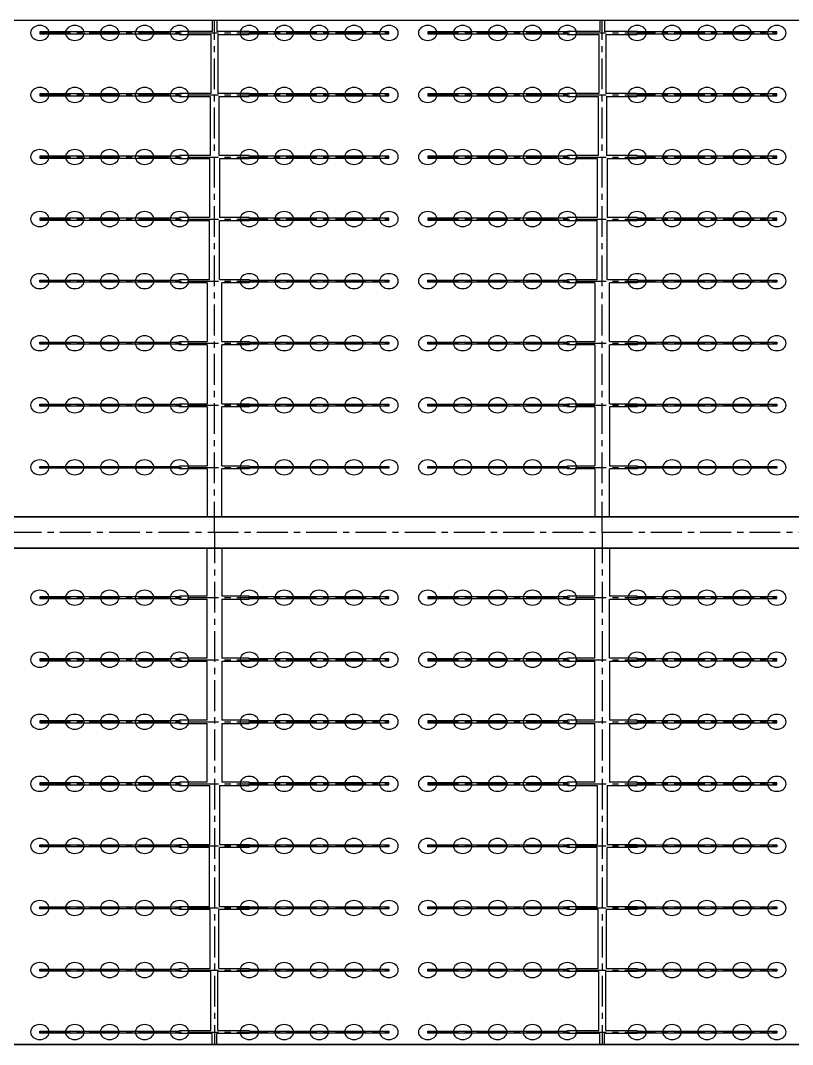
# Model space of a CAD drawing. Header units: millimetres. Extents: x 738100 to 1284508, y 138373 to 260796.
# Drawn here: x 791900 to 799862, y 208990 to 219550 of the extents above; entities that cross this region are included whole.
import ezdxf

# ---------------------------------------------------------------- set-up
doc = ezdxf.new("R2010")
doc.units = ezdxf.units.MM
doc.linetypes.add('CENTER', pattern=[50.8, 31.75, -6.35, 6.35, -6.35])
doc.layers.add('轴线', color=6, linetype='CENTER')

msp = doc.modelspace()

# ---------------------------------------------------------------- linework, layer by layer
at = {"lineweight": -3, "ltscale": 100}
for p, q in [((843900.494, 219550.48), (779900.494, 219550.48)), ((779900.494, 214430.48), (843900.494, 214430.48)), ((779900.494, 214110.48), (843900.494, 214110.48)), ((779900.494, 214110.48), (843900.494, 214110.48)), ((779900.494, 214110.48), (843900.494, 214110.48)), ((779900.494, 208992.333), (843900.494, 208992.333)), ((843900.494, 208990.48), (779900.494, 208990.48))]:
    msp.add_line(p, q, dxfattribs=at)
at = {"ltscale": 10}
for p, q in [((793876.494, 219550.48), (793876.494, 219438.48)), ((793924.494, 219550.48), (793924.494, 219438.48)), ((797876.494, 219550.48), (797876.494, 219438.48)), ((797924.494, 219550.48), (797924.494, 219438.48)), ((793876.494, 219438.48), (793540.494, 219438.48)), ((793540.494, 219438.48), (793540.494, 219432.72)), ((794260.494, 219438.48), (793924.494, 219438.48)), ((794260.494, 219432.72), (794260.494, 219438.48)), ((797876.494, 219438.48), (797540.494, 219438.48)), ((797540.494, 219438.48), (797540.494, 219432.72)), ((798260.494, 219438.48), (797924.494, 219438.48)), ((798260.494, 219432.72), (798260.494, 219438.48)), ((792100.494, 219432.72), (792100.494, 219412.24)), ((793540.494, 219432.72), (792100.494, 219432.72)), ((792100.494, 219412.24), (793540.494, 219412.24)), ((793540.494, 219412.24), (793540.494, 219406.48)), ((793540.494, 219406.48), (793864.494, 219406.48)), ((793864.494, 219406.48), (793864.494, 218798.48)), ((793936.494, 219406.48), (794260.494, 219406.48)), ((793936.494, 219406.48), (793936.494, 218798.48)), ((795700.494, 219432.72), (794260.494, 219432.72)), ((794260.494, 219406.48), (794260.494, 219412.24)), ((794260.494, 219412.24), (795700.494, 219412.24)), ((795700.494, 219412.24), (795700.494, 219432.72)), ((796100.494, 219432.72), (796100.494, 219412.24)), ((797540.494, 219432.72), (796100.494, 219432.72)), ((796100.494, 219412.24), (797540.494, 219412.24)), ((797540.494, 219412.24), (797540.494, 219406.48)), ((797540.494, 219406.48), (797864.494, 219406.48)), ((797864.494, 219406.48), (797864.494, 218798.48)), ((797936.494, 219406.48), (798260.494, 219406.48)), ((797936.494, 219406.48), (797936.494, 218798.48)), ((799700.494, 219432.72), (798260.494, 219432.72)), ((798260.494, 219406.48), (798260.494, 219412.24)), ((798260.494, 219412.24), (799700.494, 219412.24)), ((799700.494, 219412.24), (799700.494, 219432.72)), ((792100.494, 218792.72), (792100.494, 218772.24)), ((793540.494, 218792.72), (792100.494, 218792.72)), ((792100.494, 218772.24), (793540.494, 218772.24)), ((793864.494, 218798.48), (793540.494, 218798.48)), ((793540.494, 218798.48), (793540.494, 218792.72)), ((793540.494, 218772.24), (793540.494, 218766.48)), ((793540.494, 218766.48), (793856.494, 218766.48)), ((793856.494, 218766.48), (793856.494, 218158.48)), ((794260.494, 218798.48), (793936.494, 218798.48)), ((793944.494, 218766.48), (794260.494, 218766.48)), ((793944.494, 218766.48), (793944.494, 218158.48)), ((794260.494, 218792.72), (794260.494, 218798.48)), ((795700.494, 218792.72), (794260.494, 218792.72)), ((794260.494, 218766.48), (794260.494, 218772.24)), ((794260.494, 218772.24), (795700.494, 218772.24)), ((795700.494, 218772.24), (795700.494, 218792.72)), ((796100.494, 218792.72), (796100.494, 218772.24)), ((797540.494, 218792.72), (796100.494, 218792.72)), ((796100.494, 218772.24), (797540.494, 218772.24)), ((797864.494, 218798.48), (797540.494, 218798.48)), ((797540.494, 218798.48), (797540.494, 218792.72)), ((797540.494, 218772.24), (797540.494, 218766.48)), ((797540.494, 218766.48), (797856.494, 218766.48)), ((797856.494, 218766.48), (797856.494, 218158.48)), ((798260.494, 218798.48), (797936.494, 218798.48)), ((797944.494, 218766.48), (798260.494, 218766.48)), ((797944.494, 218766.48), (797944.494, 218158.48)), ((798260.494, 218792.72), (798260.494, 218798.48)), ((799700.494, 218792.72), (798260.494, 218792.72)), ((798260.494, 218766.48), (798260.494, 218772.24)), ((798260.494, 218772.24), (799700.494, 218772.24)), ((799700.494, 218772.24), (799700.494, 218792.72)), ((792100.494, 218152.72), (792100.494, 218132.24)), ((793540.494, 218152.72), (792100.494, 218152.72)), ((792100.494, 218132.24), (793540.494, 218132.24)), ((793856.494, 218158.48), (793540.494, 218158.48)), ((793540.494, 218158.48), (793540.494, 218152.72)), ((793540.494, 218132.24), (793540.494, 218126.48)), ((793540.494, 218126.48), (793848.494, 218126.48)), ((793848.494, 218126.48), (793848.494, 217518.48)), ((794260.494, 218158.48), (793944.494, 218158.48)), ((793952.494, 218126.48), (794260.494, 218126.48)), ((793952.494, 218126.48), (793952.494, 217518.48)), ((794260.494, 218152.72), (794260.494, 218158.48)), ((795700.494, 218152.72), (794260.494, 218152.72)), ((794260.494, 218126.48), (794260.494, 218132.24)), ((794260.494, 218132.24), (795700.494, 218132.24)), ((795700.494, 218132.24), (795700.494, 218152.72)), ((796100.494, 218152.72), (796100.494, 218132.24)), ((797540.494, 218152.72), (796100.494, 218152.72)), ((796100.494, 218132.24), (797540.494, 218132.24)), ((797856.494, 218158.48), (797540.494, 218158.48)), ((797540.494, 218158.48), (797540.494, 218152.72)), ((797540.494, 218132.24), (797540.494, 218126.48)), ((797540.494, 218126.48), (797848.494, 218126.48)), ((797848.494, 218126.48), (797848.494, 217518.48)), ((798260.494, 218158.48), (797944.494, 218158.48)), ((797952.494, 218126.48), (798260.494, 218126.48)), ((797952.494, 218126.48), (797952.494, 217518.48)), ((798260.494, 218152.72), (798260.494, 218158.48)), ((799700.494, 218152.72), (798260.494, 218152.72)), ((798260.494, 218126.48), (798260.494, 218132.24)), ((798260.494, 218132.24), (799700.494, 218132.24)), ((799700.494, 218132.24), (799700.494, 218152.72)), ((792100.494, 217512.72), (792100.494, 217492.24)), ((793540.494, 217512.72), (792100.494, 217512.72)), ((792100.494, 217492.24), (793540.494, 217492.24)), ((793848.494, 217518.48), (793540.494, 217518.48)), ((793540.494, 217518.48), (793540.494, 217512.72)), ((793540.494, 217492.24), (793540.494, 217486.48)), ((793540.494, 217486.48), (793848.494, 217486.48)), ((793848.494, 216878.48), (793848.494, 217486.48)), ((794260.494, 217518.48), (793952.494, 217518.48)), ((793952.494, 217486.48), (794260.494, 217486.48)), ((793952.494, 216878.48), (793952.494, 217486.48)), ((794260.494, 217512.72), (794260.494, 217518.48)), ((795700.494, 217512.72), (794260.494, 217512.72)), ((794260.494, 217486.48), (794260.494, 217492.24)), ((794260.494, 217492.24), (795700.494, 217492.24)), ((795700.494, 217492.24), (795700.494, 217512.72)), ((796100.494, 217512.72), (796100.494, 217492.24)), ((797540.494, 217512.72), (796100.494, 217512.72)), ((796100.494, 217492.24), (797540.494, 217492.24)), ((797848.494, 217518.48), (797540.494, 217518.48)), ((797540.494, 217518.48), (797540.494, 217512.72)), ((797540.494, 217492.24), (797540.494, 217486.48)), ((797540.494, 217486.48), (797848.494, 217486.48)), ((797848.494, 216878.48), (797848.494, 217486.48)), ((798260.494, 217518.48), (797952.494, 217518.48)), ((797952.494, 217486.48), (798260.494, 217486.48)), ((797952.494, 216878.48), (797952.494, 217486.48)), ((798260.494, 217512.72), (798260.494, 217518.48)), ((799700.494, 217512.72), (798260.494, 217512.72)), ((798260.494, 217486.48), (798260.494, 217492.24)), ((798260.494, 217492.24), (799700.494, 217492.24)), ((799700.494, 217492.24), (799700.494, 217512.72)), ((792100.494, 216852.24), (792100.494, 216872.72)), ((792100.494, 216872.72), (793540.494, 216872.72)), ((793540.494, 216852.24), (792100.494, 216852.24)), ((793540.494, 216872.72), (793540.494, 216878.48)), ((793540.494, 216878.48), (793848.494, 216878.48)), ((793540.494, 216846.48), (793540.494, 216852.24)), ((793824.494, 216846.48), (793540.494, 216846.48)), ((793824.494, 216846.48), (793824.494, 216238.48)), ((793952.494, 216878.48), (794260.494, 216878.48)), ((794260.494, 216846.48), (793976.494, 216846.48)), ((793976.494, 216238.48), (793976.494, 216846.48)), ((794260.494, 216878.48), (794260.494, 216872.72)), ((794260.494, 216872.72), (795700.494, 216872.72)), ((795700.494, 216852.24), (794260.494, 216852.24)), ((794260.494, 216852.24), (794260.494, 216846.48)), ((795700.494, 216872.72), (795700.494, 216852.24)), ((796100.494, 216852.24), (796100.494, 216872.72)), ((796100.494, 216872.72), (797540.494, 216872.72)), ((797540.494, 216852.24), (796100.494, 216852.24)), ((797540.494, 216872.72), (797540.494, 216878.48)), ((797540.494, 216878.48), (797848.494, 216878.48)), ((797540.494, 216846.48), (797540.494, 216852.24)), ((797824.494, 216846.48), (797540.494, 216846.48)), ((797824.494, 216846.48), (797824.494, 216238.48)), ((797952.494, 216878.48), (798260.494, 216878.48)), ((798260.494, 216846.48), (797976.494, 216846.48)), ((797976.494, 216238.48), (797976.494, 216846.48)), ((798260.494, 216878.48), (798260.494, 216872.72)), ((798260.494, 216872.72), (799700.494, 216872.72)), ((799700.494, 216852.24), (798260.494, 216852.24)), ((798260.494, 216852.24), (798260.494, 216846.48)), ((799700.494, 216872.72), (799700.494, 216852.24)), ((792100.494, 216212.24), (792100.494, 216232.72)), ((792100.494, 216232.72), (793540.494, 216232.72)), ((793540.494, 216212.24), (792100.494, 216212.24)), ((793540.494, 216232.72), (793540.494, 216238.48)), ((793540.494, 216238.48), (793824.494, 216238.48)), ((793540.494, 216206.48), (793540.494, 216212.24)), ((793824.494, 216206.48), (793540.494, 216206.48)), ((793824.494, 216206.48), (793824.494, 215598.48)), ((793976.494, 216238.48), (794260.494, 216238.48)), ((794260.494, 216206.48), (793976.494, 216206.48)), ((793976.494, 215598.48), (793976.494, 216206.48)), ((794260.494, 216238.48), (794260.494, 216232.72)), ((794260.494, 216232.72), (795700.494, 216232.72)), ((795700.494, 216212.24), (794260.494, 216212.24)), ((794260.494, 216212.24), (794260.494, 216206.48)), ((795700.494, 216232.72), (795700.494, 216212.24)), ((796100.494, 216212.24), (796100.494, 216232.72)), ((796100.494, 216232.72), (797540.494, 216232.72)), ((797540.494, 216212.24), (796100.494, 216212.24)), ((797540.494, 216232.72), (797540.494, 216238.48)), ((797540.494, 216238.48), (797824.494, 216238.48)), ((797540.494, 216206.48), (797540.494, 216212.24)), ((797824.494, 216206.48), (797540.494, 216206.48)), ((797824.494, 216206.48), (797824.494, 215598.48)), ((797976.494, 216238.48), (798260.494, 216238.48)), ((798260.494, 216206.48), (797976.494, 216206.48)), ((797976.494, 215598.48), (797976.494, 216206.48)), ((798260.494, 216238.48), (798260.494, 216232.72)), ((798260.494, 216232.72), (799700.494, 216232.72)), ((799700.494, 216212.24), (798260.494, 216212.24)), ((798260.494, 216212.24), (798260.494, 216206.48)), ((799700.494, 216232.72), (799700.494, 216212.24)), ((792100.494, 215572.24), (792100.494, 215592.72)), ((792100.494, 215592.72), (793540.494, 215592.72)), ((793540.494, 215572.24), (792100.494, 215572.24)), ((793540.494, 215592.72), (793540.494, 215598.48)), ((793540.494, 215598.48), (793824.494, 215598.48)), ((793540.494, 215566.48), (793540.494, 215572.24)), ((793824.494, 215566.48), (793540.494, 215566.48)), ((793824.494, 215566.48), (793824.494, 214958.48)), ((793976.494, 215598.48), (794260.494, 215598.48)), ((794260.494, 215566.48), (793976.494, 215566.48)), ((793976.494, 214958.48), (793976.494, 215566.48)), ((794260.494, 215598.48), (794260.494, 215592.72)), ((794260.494, 215592.72), (795700.494, 215592.72)), ((795700.494, 215572.24), (794260.494, 215572.24)), ((794260.494, 215572.24), (794260.494, 215566.48)), ((795700.494, 215592.72), (795700.494, 215572.24)), ((796100.494, 215572.24), (796100.494, 215592.72)), ((796100.494, 215592.72), (797540.494, 215592.72)), ((797540.494, 215572.24), (796100.494, 215572.24)), ((797540.494, 215592.72), (797540.494, 215598.48)), ((797540.494, 215598.48), (797824.494, 215598.48)), ((797540.494, 215566.48), (797540.494, 215572.24)), ((797824.494, 215566.48), (797540.494, 215566.48)), ((797824.494, 215566.48), (797824.494, 214958.48)), ((797976.494, 215598.48), (798260.494, 215598.48)), ((798260.494, 215566.48), (797976.494, 215566.48)), ((797976.494, 215566.48), (797976.494, 214958.48)), ((798260.494, 215598.48), (798260.494, 215592.72)), ((798260.494, 215592.72), (799700.494, 215592.72)), ((799700.494, 215572.24), (798260.494, 215572.24)), ((798260.494, 215572.24), (798260.494, 215566.48)), ((799700.494, 215592.72), (799700.494, 215572.24)), ((792100.494, 214932.24), (792100.494, 214952.72)), ((792100.494, 214952.72), (793540.494, 214952.72)), ((793540.494, 214932.24), (792100.494, 214932.24)), ((793540.494, 214952.72), (793540.494, 214958.48)), ((793540.494, 214958.48), (793824.494, 214958.48)), ((793540.494, 214926.48), (793540.494, 214932.24)), ((793824.494, 214926.48), (793540.494, 214926.48)), ((793824.494, 214926.48), (793824.494, 214430.48)), ((793976.494, 214958.48), (794260.494, 214958.48)), ((794260.494, 214926.48), (793976.494, 214926.48)), ((793976.494, 214430.48), (793976.494, 214926.48)), ((794260.494, 214958.48), (794260.494, 214952.72)), ((794260.494, 214952.72), (795700.494, 214952.72)), ((795700.494, 214932.24), (794260.494, 214932.24)), ((794260.494, 214932.24), (794260.494, 214926.48)), ((795700.494, 214952.72), (795700.494, 214932.24)), ((796100.494, 214932.24), (796100.494, 214952.72)), ((796100.494, 214952.72), (797540.494, 214952.72)), ((797540.494, 214932.24), (796100.494, 214932.24)), ((797540.494, 214952.72), (797540.494, 214958.48)), ((797540.494, 214958.48), (797824.494, 214958.48)), ((797540.494, 214926.48), (797540.494, 214932.24)), ((797824.494, 214926.48), (797540.494, 214926.48)), ((797824.494, 214926.48), (797824.494, 214430.48)), ((797976.494, 214958.48), (798260.494, 214958.48)), ((798260.494, 214926.48), (797976.494, 214926.48)), ((797976.494, 214430.48), (797976.494, 214926.48)), ((798260.494, 214958.48), (798260.494, 214952.72)), ((798260.494, 214952.72), (799700.494, 214952.72)), ((799700.494, 214932.24), (798260.494, 214932.24)), ((798260.494, 214932.24), (798260.494, 214926.48)), ((799700.494, 214952.72), (799700.494, 214932.24)), ((801824.494, 214430.48), (789900.494, 214430.48)), ((801824.494, 214110.48), (789900.494, 214110.48)), ((793824.494, 213614.48), (793824.494, 214110.48)), ((793976.494, 214110.48), (793976.494, 213614.48)), ((797824.494, 213614.48), (797824.494, 214110.48)), ((797976.494, 214110.48), (797976.494, 213614.48)), ((792100.494, 213608.72), (792100.494, 213588.24)), ((793540.494, 213608.72), (792100.494, 213608.72)), ((792100.494, 213588.24), (793540.494, 213588.24)), ((793824.494, 213614.48), (793540.494, 213614.48)), ((793540.494, 213614.48), (793540.494, 213608.72)), ((793540.494, 213588.24), (793540.494, 213582.48)), ((793540.494, 213582.48), (793824.494, 213582.48)), ((793824.494, 212974.48), (793824.494, 213582.48)), ((794260.494, 213614.48), (793976.494, 213614.48)), ((793976.494, 213582.48), (794260.494, 213582.48)), ((793976.494, 213582.48), (793976.494, 212974.48)), ((794260.494, 213608.72), (794260.494, 213614.48)), ((795700.494, 213608.72), (794260.494, 213608.72)), ((794260.494, 213582.48), (794260.494, 213588.24)), ((794260.494, 213588.24), (795700.494, 213588.24)), ((795700.494, 213588.24), (795700.494, 213608.72)), ((796100.494, 213608.72), (796100.494, 213588.24)), ((797540.494, 213608.72), (796100.494, 213608.72)), ((796100.494, 213588.24), (797540.494, 213588.24)), ((797824.494, 213614.48), (797540.494, 213614.48)), ((797540.494, 213614.48), (797540.494, 213608.72)), ((797540.494, 213588.24), (797540.494, 213582.48)), ((797540.494, 213582.48), (797824.494, 213582.48)), ((797824.494, 212974.48), (797824.494, 213582.48)), ((798260.494, 213614.48), (797976.494, 213614.48)), ((797976.494, 213582.48), (798260.494, 213582.48)), ((797976.494, 212974.48), (797976.494, 213582.48)), ((798260.494, 213608.72), (798260.494, 213614.48)), ((799700.494, 213608.72), (798260.494, 213608.72)), ((798260.494, 213582.48), (798260.494, 213588.24)), ((798260.494, 213588.24), (799700.494, 213588.24)), ((799700.494, 213588.24), (799700.494, 213608.72)), ((792100.494, 212968.72), (792100.494, 212948.24)), ((793540.494, 212968.72), (792100.494, 212968.72)), ((792100.494, 212948.24), (793540.494, 212948.24)), ((793824.494, 212974.48), (793540.494, 212974.48)), ((793540.494, 212974.48), (793540.494, 212968.72)), ((793540.494, 212948.24), (793540.494, 212942.48)), ((793540.494, 212942.48), (793824.494, 212942.48)), ((793824.494, 212334.48), (793824.494, 212942.48)), ((794260.494, 212974.48), (793976.494, 212974.48)), ((793976.494, 212942.48), (794260.494, 212942.48)), ((793976.494, 212942.48), (793976.494, 212334.48)), ((794260.494, 212968.72), (794260.494, 212974.48)), ((795700.494, 212968.72), (794260.494, 212968.72)), ((794260.494, 212942.48), (794260.494, 212948.24)), ((794260.494, 212948.24), (795700.494, 212948.24)), ((795700.494, 212948.24), (795700.494, 212968.72)), ((796100.494, 212968.72), (796100.494, 212948.24)), ((797540.494, 212968.72), (796100.494, 212968.72)), ((796100.494, 212948.24), (797540.494, 212948.24)), ((797824.494, 212974.48), (797540.494, 212974.48)), ((797540.494, 212974.48), (797540.494, 212968.72)), ((797540.494, 212948.24), (797540.494, 212942.48)), ((797540.494, 212942.48), (797824.494, 212942.48)), ((797824.494, 212334.48), (797824.494, 212942.48)), ((798260.494, 212974.48), (797976.494, 212974.48)), ((797976.494, 212942.48), (798260.494, 212942.48)), ((797976.494, 212942.48), (797976.494, 212334.48)), ((798260.494, 212968.72), (798260.494, 212974.48)), ((799700.494, 212968.72), (798260.494, 212968.72)), ((798260.494, 212942.48), (798260.494, 212948.24)), ((798260.494, 212948.24), (799700.494, 212948.24)), ((799700.494, 212948.24), (799700.494, 212968.72)), ((792100.494, 212328.72), (792100.494, 212308.24)), ((793540.494, 212328.72), (792100.494, 212328.72)), ((792100.494, 212308.24), (793540.494, 212308.24)), ((793824.494, 212334.48), (793540.494, 212334.48)), ((793540.494, 212334.48), (793540.494, 212328.72)), ((793540.494, 212308.24), (793540.494, 212302.48)), ((793540.494, 212302.48), (793824.494, 212302.48)), ((793824.494, 211694.48), (793824.494, 212302.48)), ((794260.494, 212334.48), (793976.494, 212334.48)), ((793976.494, 212302.48), (794260.494, 212302.48)), ((793976.494, 212302.48), (793976.494, 211694.48)), ((794260.494, 212328.72), (794260.494, 212334.48)), ((795700.494, 212328.72), (794260.494, 212328.72)), ((794260.494, 212302.48), (794260.494, 212308.24)), ((794260.494, 212308.24), (795700.494, 212308.24)), ((795700.494, 212308.24), (795700.494, 212328.72)), ((796100.494, 212328.72), (796100.494, 212308.24)), ((797540.494, 212328.72), (796100.494, 212328.72)), ((796100.494, 212308.24), (797540.494, 212308.24)), ((797824.494, 212334.48), (797540.494, 212334.48)), ((797540.494, 212334.48), (797540.494, 212328.72)), ((797540.494, 212308.24), (797540.494, 212302.48)), ((797540.494, 212302.48), (797824.494, 212302.48)), ((797824.494, 211694.48), (797824.494, 212302.48)), ((798260.494, 212334.48), (797976.494, 212334.48)), ((797976.494, 212302.48), (798260.494, 212302.48)), ((797976.494, 212302.48), (797976.494, 211694.48)), ((798260.494, 212328.72), (798260.494, 212334.48)), ((799700.494, 212328.72), (798260.494, 212328.72)), ((798260.494, 212302.48), (798260.494, 212308.24)), ((798260.494, 212308.24), (799700.494, 212308.24)), ((799700.494, 212308.24), (799700.494, 212328.72)), ((792100.494, 211688.72), (792100.494, 211668.24)), ((793540.494, 211688.72), (792100.494, 211688.72)), ((792100.494, 211668.24), (793540.494, 211668.24)), ((793824.494, 211694.48), (793540.494, 211694.48)), ((793540.494, 211694.48), (793540.494, 211688.72)), ((793540.494, 211668.24), (793540.494, 211662.48)), ((793540.494, 211662.48), (793848.494, 211662.48)), ((793848.494, 211662.48), (793848.494, 211054.48)), ((793952.494, 211662.48), (794260.494, 211662.48)), ((793952.494, 211662.48), (793952.494, 211054.48)), ((794260.494, 211694.48), (793976.494, 211694.48)), ((794260.494, 211688.72), (794260.494, 211694.48)), ((795700.494, 211688.72), (794260.494, 211688.72)), ((794260.494, 211662.48), (794260.494, 211668.24)), ((794260.494, 211668.24), (795700.494, 211668.24)), ((795700.494, 211668.24), (795700.494, 211688.72)), ((796100.494, 211688.72), (796100.494, 211668.24)), ((797540.494, 211688.72), (796100.494, 211688.72)), ((796100.494, 211668.24), (797540.494, 211668.24)), ((797824.494, 211694.48), (797540.494, 211694.48)), ((797540.494, 211694.48), (797540.494, 211688.72)), ((797540.494, 211668.24), (797540.494, 211662.48)), ((797540.494, 211662.48), (797848.494, 211662.48)), ((797848.494, 211662.48), (797848.494, 211054.48)), ((797952.494, 211662.48), (798260.494, 211662.48)), ((797952.494, 211662.48), (797952.494, 211054.48)), ((798260.494, 211694.48), (797976.494, 211694.48)), ((798260.494, 211688.72), (798260.494, 211694.48)), ((799700.494, 211688.72), (798260.494, 211688.72)), ((798260.494, 211662.48), (798260.494, 211668.24)), ((798260.494, 211668.24), (799700.494, 211668.24)), ((799700.494, 211668.24), (799700.494, 211688.72)), ((792100.494, 211028.24), (792100.494, 211048.72)), ((792100.494, 211048.72), (793540.494, 211048.72)), ((793540.494, 211028.24), (792100.494, 211028.24)), ((793540.494, 211048.72), (793540.494, 211054.48)), ((793540.494, 211054.48), (793848.494, 211054.48)), ((793540.494, 211022.48), (793540.494, 211028.24)), ((793848.494, 211022.48), (793540.494, 211022.48)), ((793848.494, 210414.48), (793848.494, 211022.48)), ((793952.494, 211054.48), (794260.494, 211054.48)), ((794260.494, 211022.48), (793952.494, 211022.48)), ((793952.494, 210414.48), (793952.494, 211022.48)), ((794260.494, 211054.48), (794260.494, 211048.72)), ((794260.494, 211048.72), (795700.494, 211048.72)), ((795700.494, 211028.24), (794260.494, 211028.24)), ((794260.494, 211028.24), (794260.494, 211022.48)), ((795700.494, 211048.72), (795700.494, 211028.24)), ((796100.494, 211028.24), (796100.494, 211048.72)), ((796100.494, 211048.72), (797540.494, 211048.72)), ((797540.494, 211028.24), (796100.494, 211028.24)), ((797540.494, 211048.72), (797540.494, 211054.48)), ((797540.494, 211054.48), (797848.494, 211054.48)), ((797540.494, 211022.48), (797540.494, 211028.24)), ((797848.494, 211022.48), (797540.494, 211022.48)), ((797848.494, 210414.48), (797848.494, 211022.48)), ((797952.494, 211054.48), (798260.494, 211054.48)), ((798260.494, 211022.48), (797952.494, 211022.48)), ((797952.494, 210414.48), (797952.494, 211022.48)), ((798260.494, 211054.48), (798260.494, 211048.72)), ((798260.494, 211048.72), (799700.494, 211048.72)), ((799700.494, 211028.24), (798260.494, 211028.24)), ((798260.494, 211028.24), (798260.494, 211022.48)), ((799700.494, 211048.72), (799700.494, 211028.24)), ((792100.494, 210388.24), (792100.494, 210408.72)), ((792100.494, 210408.72), (793540.494, 210408.72)), ((793540.494, 210388.24), (792100.494, 210388.24)), ((793540.494, 210408.72), (793540.494, 210414.48)), ((793540.494, 210414.48), (793848.494, 210414.48)), ((793540.494, 210382.48), (793540.494, 210388.24)), ((793856.494, 210382.48), (793540.494, 210382.48)), ((793856.494, 209774.48), (793856.494, 210382.48)), ((794260.494, 210382.48), (793944.494, 210382.48)), ((793944.494, 209774.48), (793944.494, 210382.48)), ((793952.494, 210414.48), (794260.494, 210414.48)), ((794260.494, 210414.48), (794260.494, 210408.72)), ((794260.494, 210408.72), (795700.494, 210408.72)), ((795700.494, 210388.24), (794260.494, 210388.24)), ((794260.494, 210388.24), (794260.494, 210382.48)), ((795700.494, 210408.72), (795700.494, 210388.24)), ((796100.494, 210388.24), (796100.494, 210408.72)), ((796100.494, 210408.72), (797540.494, 210408.72)), ((797540.494, 210388.24), (796100.494, 210388.24)), ((797540.494, 210408.72), (797540.494, 210414.48)), ((797540.494, 210414.48), (797848.494, 210414.48)), ((797540.494, 210382.48), (797540.494, 210388.24)), ((797856.494, 210382.48), (797540.494, 210382.48)), ((797856.494, 209774.48), (797856.494, 210382.48)), ((798260.494, 210382.48), (797944.494, 210382.48)), ((797944.494, 209774.48), (797944.494, 210382.48)), ((797952.494, 210414.48), (798260.494, 210414.48)), ((798260.494, 210414.48), (798260.494, 210408.72)), ((798260.494, 210408.72), (799700.494, 210408.72)), ((799700.494, 210388.24), (798260.494, 210388.24)), ((798260.494, 210388.24), (798260.494, 210382.48)), ((799700.494, 210408.72), (799700.494, 210388.24)), ((792100.494, 209748.24), (792100.494, 209768.72)), ((792100.494, 209768.72), (793540.494, 209768.72)), ((793540.494, 209748.24), (792100.494, 209748.24)), ((793540.494, 209768.72), (793540.494, 209774.48)), ((793540.494, 209774.48), (793856.494, 209774.48)), ((793540.494, 209742.48), (793540.494, 209748.24)), ((793864.494, 209742.48), (793540.494, 209742.48)), ((793864.494, 209134.48), (793864.494, 209742.48)), ((794260.494, 209742.48), (793936.494, 209742.48)), ((793936.494, 209134.48), (793936.494, 209742.48)), ((793944.494, 209774.48), (794260.494, 209774.48)), ((794260.494, 209774.48), (794260.494, 209768.72)), ((794260.494, 209768.72), (795700.494, 209768.72)), ((795700.494, 209748.24), (794260.494, 209748.24)), ((794260.494, 209748.24), (794260.494, 209742.48)), ((795700.494, 209768.72), (795700.494, 209748.24)), ((796100.494, 209748.24), (796100.494, 209768.72)), ((796100.494, 209768.72), (797540.494, 209768.72)), ((797540.494, 209748.24), (796100.494, 209748.24)), ((797540.494, 209768.72), (797540.494, 209774.48)), ((797540.494, 209774.48), (797856.494, 209774.48)), ((797540.494, 209742.48), (797540.494, 209748.24)), ((797864.494, 209742.48), (797540.494, 209742.48)), ((797864.494, 209134.48), (797864.494, 209742.48)), ((798260.494, 209742.48), (797936.494, 209742.48)), ((797936.494, 209134.48), (797936.494, 209742.48)), ((797944.494, 209774.48), (798260.494, 209774.48)), ((798260.494, 209774.48), (798260.494, 209768.72)), ((798260.494, 209768.72), (799700.494, 209768.72)), ((799700.494, 209748.24), (798260.494, 209748.24)), ((798260.494, 209748.24), (798260.494, 209742.48)), ((799700.494, 209768.72), (799700.494, 209748.24)), ((792100.494, 209108.24), (792100.494, 209128.72)), ((792100.494, 209128.72), (793540.494, 209128.72)), ((793540.494, 209108.24), (792100.494, 209108.24)), ((793540.494, 209128.72), (793540.494, 209134.48)), ((793540.494, 209134.48), (793864.494, 209134.48)), ((793540.494, 209102.48), (793540.494, 209108.24)), ((793876.494, 209102.48), (793540.494, 209102.48)), ((793876.494, 208990.48), (793876.494, 209102.48)), ((793924.494, 208990.48), (793924.494, 209102.48)), ((794260.494, 209102.48), (793924.494, 209102.48)), ((793936.494, 209134.48), (794260.494, 209134.48)), ((794260.494, 209134.48), (794260.494, 209128.72)), ((794260.494, 209128.72), (795700.494, 209128.72)), ((795700.494, 209108.24), (794260.494, 209108.24)), ((794260.494, 209108.24), (794260.494, 209102.48)), ((795700.494, 209128.72), (795700.494, 209108.24)), ((796100.494, 209108.24), (796100.494, 209128.72)), ((796100.494, 209128.72), (797540.494, 209128.72)), ((797540.494, 209108.24), (796100.494, 209108.24)), ((797540.494, 209128.72), (797540.494, 209134.48)), ((797540.494, 209134.48), (797864.494, 209134.48)), ((797540.494, 209102.48), (797540.494, 209108.24)), ((797876.494, 209102.48), (797540.494, 209102.48)), ((797876.494, 208990.48), (797876.494, 209102.48)), ((797924.494, 208990.48), (797924.494, 209102.48)), ((798260.494, 209102.48), (797924.494, 209102.48)), ((797936.494, 209134.48), (798260.494, 209134.48)), ((798260.494, 209134.48), (798260.494, 209128.72)), ((798260.494, 209128.72), (799700.494, 209128.72)), ((799700.494, 209108.24), (798260.494, 209108.24)), ((798260.494, 209108.24), (798260.494, 209102.48)), ((799700.494, 209128.72), (799700.494, 209108.24))]:
    msp.add_line(p, q, dxfattribs=at)
at = {"ltscale": 10, "extrusion": (0, 0, -1)}
for centre in [(792100.494, 219422.48), (792460.494, 219422.48), (792820.494, 219422.48), (793180.494, 219422.48), (793540.494, 219422.48), (794260.494, 219422.48), (794620.494, 219422.48), (794980.494, 219422.48), (795340.494, 219422.48), (795700.494, 219422.48), (796100.494, 219422.48), (796460.494, 219422.48), (796820.494, 219422.48), (797180.494, 219422.48), (797540.494, 219422.48), (798260.494, 219422.48), (792100.494, 218782.48), (792460.494, 218782.48), (792820.494, 218782.48), (793180.494, 218782.48), (793540.494, 218782.48), (794260.494, 218782.48), (794620.494, 218782.48), (794980.494, 218782.48), (795340.494, 218782.48), (795700.494, 218782.48), (796100.494, 218782.48), (796460.494, 218782.48), (796820.494, 218782.48), (797180.494, 218782.48), (797540.494, 218782.48), (798260.494, 218782.48), (792100.494, 218142.48), (792460.494, 218142.48), (792820.494, 218142.48), (793180.494, 218142.48), (793540.494, 218142.48), (794260.494, 218142.48), (794620.494, 218142.48), (794980.494, 218142.48), (795340.494, 218142.48), (795700.494, 218142.48), (796100.494, 218142.48), (796460.494, 218142.48), (796820.494, 218142.48), (797180.494, 218142.48), (797540.494, 218142.48), (798260.494, 218142.48), (792100.494, 217502.48), (792460.494, 217502.48), (792820.494, 217502.48), (793180.494, 217502.48), (793540.494, 217502.48), (794260.494, 217502.48), (794620.494, 217502.48), (794980.494, 217502.48), (795340.494, 217502.48), (795700.494, 217502.48), (796100.494, 217502.48), (796460.494, 217502.48), (796820.494, 217502.48), (797180.494, 217502.48), (797540.494, 217502.48), (798260.494, 217502.48), (792100.494, 216862.48), (792460.494, 216862.48), (792820.494, 216862.48), (793180.494, 216862.48), (793540.494, 216862.48), (794260.494, 216862.48), (794620.494, 216862.48), (794980.494, 216862.48), (795340.494, 216862.48), (795700.494, 216862.48), (796100.494, 216862.48), (796460.494, 216862.48), (796820.494, 216862.48), (797180.494, 216862.48), (797540.494, 216862.48), (798260.494, 216862.48), (792100.494, 216222.48), (792460.494, 216222.48), (792820.494, 216222.48), (793180.494, 216222.48), (793540.494, 216222.48), (794260.494, 216222.48), (794620.494, 216222.48), (794980.494, 216222.48), (795340.494, 216222.48), (795700.494, 216222.48), (796100.494, 216222.48), (796460.494, 216222.48), (796820.494, 216222.48), (797180.494, 216222.48), (797540.494, 216222.48), (798260.494, 216222.48), (792100.494, 215582.48), (792460.494, 215582.48), (792820.494, 215582.48), (793180.494, 215582.48), (793540.494, 215582.48), (794260.494, 215582.48), (794620.494, 215582.48), (794980.494, 215582.48), (795340.494, 215582.48), (795700.494, 215582.48), (796100.494, 215582.48), (796460.494, 215582.48), (796820.494, 215582.48), (797180.494, 215582.48), (797540.494, 215582.48), (798260.494, 215582.48), (798620.494, 215582.48), (798980.494, 215582.48), (799340.494, 215582.48), (799700.494, 215582.48), (792100.494, 214942.48), (792460.494, 214942.48), (792820.494, 214942.48), (793180.494, 214942.48), (793540.494, 214942.48), (794260.494, 214942.48), (794620.494, 214942.48), (794980.494, 214942.48), (795340.494, 214942.48), (795700.494, 214942.48), (796100.494, 214942.48), (796460.494, 214942.48), (796820.494, 214942.48), (797180.494, 214942.48), (797540.494, 214942.48), (798260.494, 214942.48), (798620.494, 214942.48), (798980.494, 214942.48), (799340.494, 214942.48), (799700.494, 214942.48), (792100.494, 213598.48), (792460.494, 213598.48), (792820.494, 213598.48), (793180.494, 213598.48), (793540.494, 213598.48), (794260.494, 213598.48), (794620.494, 213598.48), (794980.494, 213598.48), (795340.494, 213598.48), (795700.494, 213598.48), (796100.494, 213598.48), (796460.494, 213598.48), (796820.494, 213598.48), (797180.494, 213598.48), (797540.494, 213598.48), (798260.494, 213598.48), (798620.494, 213598.48), (798980.494, 213598.48), (799340.494, 213598.48), (799700.494, 213598.48), (792100.494, 212958.48), (792460.494, 212958.48), (792820.494, 212958.48), (793180.494, 212958.48), (793540.494, 212958.48), (794260.494, 212958.48), (794620.494, 212958.48), (794980.494, 212958.48), (795340.494, 212958.48), (795700.494, 212958.48), (796100.494, 212958.48), (796460.494, 212958.48), (796820.494, 212958.48), (797180.494, 212958.48), (797540.494, 212958.48), (798260.494, 212958.48), (798620.494, 212958.48), (798980.494, 212958.48), (799340.494, 212958.48), (799700.494, 212958.48)]:
    msp.add_ellipse(centre, major_axis=(-96, 0), ratio=0.8, start_param=3.141592654, end_param=9.424777961, dxfattribs=at)
for centre in [(798620.494, 219422.48), (798980.494, 219422.48), (799340.494, 219422.48), (799700.494, 219422.48), (798620.494, 218782.48), (798980.494, 218782.48), (799340.494, 218782.48), (799700.494, 218782.48), (798620.494, 218142.48), (798980.494, 218142.48), (799340.494, 218142.48), (799700.494, 218142.48), (798620.494, 217502.48), (798980.494, 217502.48), (799340.494, 217502.48), (799700.494, 217502.48), (798620.494, 216862.48), (798980.494, 216862.48), (799340.494, 216862.48), (799700.494, 216862.48), (798620.494, 216222.48), (798980.494, 216222.48), (799340.494, 216222.48), (799700.494, 216222.48), (792100.494, 212318.48), (792460.494, 212318.48), (792820.494, 212318.48), (793180.494, 212318.48), (793540.494, 212318.48), (794260.494, 212318.48), (794620.494, 212318.48), (794980.494, 212318.48), (795340.494, 212318.48), (795700.494, 212318.48), (796100.494, 212318.48), (796460.494, 212318.48), (796820.494, 212318.48), (797180.494, 212318.48), (797540.494, 212318.48), (798260.494, 212318.48), (798620.494, 212318.48), (798980.494, 212318.48), (799340.494, 212318.48), (799700.494, 212318.48), (792100.494, 211678.48), (792460.494, 211678.48), (792820.494, 211678.48), (793180.494, 211678.48), (793540.494, 211678.48), (794260.494, 211678.48), (794620.494, 211678.48), (794980.494, 211678.48), (795340.494, 211678.48), (795700.494, 211678.48), (796100.494, 211678.48), (796460.494, 211678.48), (796820.494, 211678.48), (797180.494, 211678.48), (797540.494, 211678.48), (798260.494, 211678.48), (798620.494, 211678.48), (798980.494, 211678.48), (799340.494, 211678.48), (799700.494, 211678.48), (792100.494, 211038.48), (792460.494, 211038.48), (792820.494, 211038.48), (793180.494, 211038.48), (793540.494, 211038.48), (794260.494, 211038.48), (794620.494, 211038.48), (794980.494, 211038.48), (795340.494, 211038.48), (795700.494, 211038.48), (796100.494, 211038.48), (796460.494, 211038.48), (796820.494, 211038.48), (797180.494, 211038.48), (797540.494, 211038.48), (798260.494, 211038.48), (798620.494, 211038.48), (798980.494, 211038.48), (799340.494, 211038.48), (799700.494, 211038.48), (792100.494, 210398.48), (792460.494, 210398.48), (792820.494, 210398.48), (793180.494, 210398.48), (793540.494, 210398.48), (794260.494, 210398.48), (794620.494, 210398.48), (794980.494, 210398.48), (795340.494, 210398.48), (795700.494, 210398.48), (796100.494, 210398.48), (796460.494, 210398.48), (796820.494, 210398.48), (797180.494, 210398.48), (797540.494, 210398.48), (798260.494, 210398.48), (798620.494, 210398.48), (798980.494, 210398.48), (799340.494, 210398.48), (799700.494, 210398.48), (792100.494, 209758.48), (792460.494, 209758.48), (792820.494, 209758.48), (793180.494, 209758.48), (793540.494, 209758.48), (794260.494, 209758.48), (794620.494, 209758.48), (794980.494, 209758.48), (795340.494, 209758.48), (795700.494, 209758.48), (796100.494, 209758.48), (796460.494, 209758.48), (796820.494, 209758.48), (797180.494, 209758.48), (797540.494, 209758.48), (798260.494, 209758.48), (798620.494, 209758.48), (798980.494, 209758.48), (799340.494, 209758.48), (799700.494, 209758.48), (792100.494, 209118.48), (792460.494, 209118.48), (792820.494, 209118.48), (793180.494, 209118.48), (793540.494, 209118.48), (794260.494, 209118.48), (794620.494, 209118.48), (794980.494, 209118.48), (795340.494, 209118.48), (795700.494, 209118.48), (796100.494, 209118.48), (796460.494, 209118.48), (796820.494, 209118.48), (797180.494, 209118.48), (797540.494, 209118.48), (798260.494, 209118.48), (798620.494, 209118.48), (798980.494, 209118.48), (799340.494, 209118.48), (799700.494, 209118.48)]:
    msp.add_ellipse(centre, major_axis=(96, 0), ratio=0.8, dxfattribs=at)
at = {"layer": '轴线', "ltscale": 10}
for p, q in [((793900.494, 214270.48), (793900.494, 219550.48)), ((797900.494, 214270.48), (797900.494, 219550.48)), ((792100.494, 219422.48), (795700.494, 219422.48)), ((792100.494, 219422.48), (795700.494, 219422.48)), ((796100.494, 219422.48), (799700.494, 219422.48)), ((796100.494, 219422.48), (799700.494, 219422.48)), ((792100.494, 218782.48), (795700.494, 218782.48)), ((792100.494, 218782.48), (795700.494, 218782.48)), ((796100.494, 218782.48), (799700.494, 218782.48)), ((796100.494, 218782.48), (799700.494, 218782.48)), ((792100.494, 218142.48), (795700.494, 218142.48)), ((792100.494, 218142.48), (795700.494, 218142.48)), ((796100.494, 218142.48), (799700.494, 218142.48)), ((796100.494, 218142.48), (799700.494, 218142.48)), ((792100.494, 217502.48), (795700.494, 217502.48)), ((792100.494, 217502.48), (795700.494, 217502.48)), ((796100.494, 217502.48), (799700.494, 217502.48)), ((796100.494, 217502.48), (799700.494, 217502.48)), ((792100.494, 216862.48), (795700.494, 216862.48)), ((792100.494, 216862.48), (795700.494, 216862.48)), ((796100.494, 216862.48), (799700.494, 216862.48)), ((796100.494, 216862.48), (799700.494, 216862.48)), ((792100.494, 216222.48), (795700.494, 216222.48)), ((792100.494, 216222.48), (795700.494, 216222.48)), ((796100.494, 216222.48), (799700.494, 216222.48)), ((796100.494, 216222.48), (799700.494, 216222.48)), ((792100.494, 215582.48), (795700.494, 215582.48)), ((792100.494, 215582.48), (795700.494, 215582.48)), ((796100.494, 215582.48), (799700.494, 215582.48)), ((796100.494, 215582.48), (799700.494, 215582.48)), ((792100.494, 214942.48), (795700.494, 214942.48)), ((796100.494, 214942.48), (799700.494, 214942.48)), ((793900.494, 214270.48), (793900.494, 214430.48)), ((797900.494, 214270.48), (797900.494, 214430.48)), ((841900.494, 214270.48), (776660.494, 214270.48)), ((793900.494, 214270.48), (793900.494, 208990.48)), ((797900.494, 214270.48), (797900.494, 208990.48)), ((792100.494, 213598.48), (795700.494, 213598.48)), ((796100.494, 213598.48), (799700.494, 213598.48)), ((792100.494, 212958.48), (795700.494, 212958.48)), ((792100.494, 212958.48), (795700.494, 212958.48)), ((796100.494, 212958.48), (799700.494, 212958.48)), ((796100.494, 212958.48), (799700.494, 212958.48)), ((792100.494, 212318.48), (795700.494, 212318.48)), ((792100.494, 212318.48), (795700.494, 212318.48)), ((796100.494, 212318.48), (799700.494, 212318.48)), ((796100.494, 212318.48), (799700.494, 212318.48)), ((792100.494, 211678.48), (795700.494, 211678.48)), ((792100.494, 211678.48), (795700.494, 211678.48)), ((796100.494, 211678.48), (799700.494, 211678.48)), ((796100.494, 211678.48), (799700.494, 211678.48)), ((792100.494, 211038.48), (795700.494, 211038.48)), ((792100.494, 211038.48), (795700.494, 211038.48)), ((796100.494, 211038.48), (799700.494, 211038.48)), ((796100.494, 211038.48), (799700.494, 211038.48)), ((792100.494, 210398.48), (795700.494, 210398.48)), ((792100.494, 210398.48), (795700.494, 210398.48)), ((796100.494, 210398.48), (799700.494, 210398.48)), ((796100.494, 210398.48), (799700.494, 210398.48)), ((792100.494, 209758.48), (795700.494, 209758.48)), ((792100.494, 209758.48), (795700.494, 209758.48)), ((796100.494, 209758.48), (799700.494, 209758.48)), ((796100.494, 209758.48), (799700.494, 209758.48)), ((792100.494, 209118.48), (795700.494, 209118.48)), ((792100.494, 209118.48), (795700.494, 209118.48)), ((796100.494, 209118.48), (799700.494, 209118.48)), ((796100.494, 209118.48), (799700.494, 209118.48))]:
    msp.add_line(p, q, dxfattribs=at)

doc.saveas('drawing.dxf')
